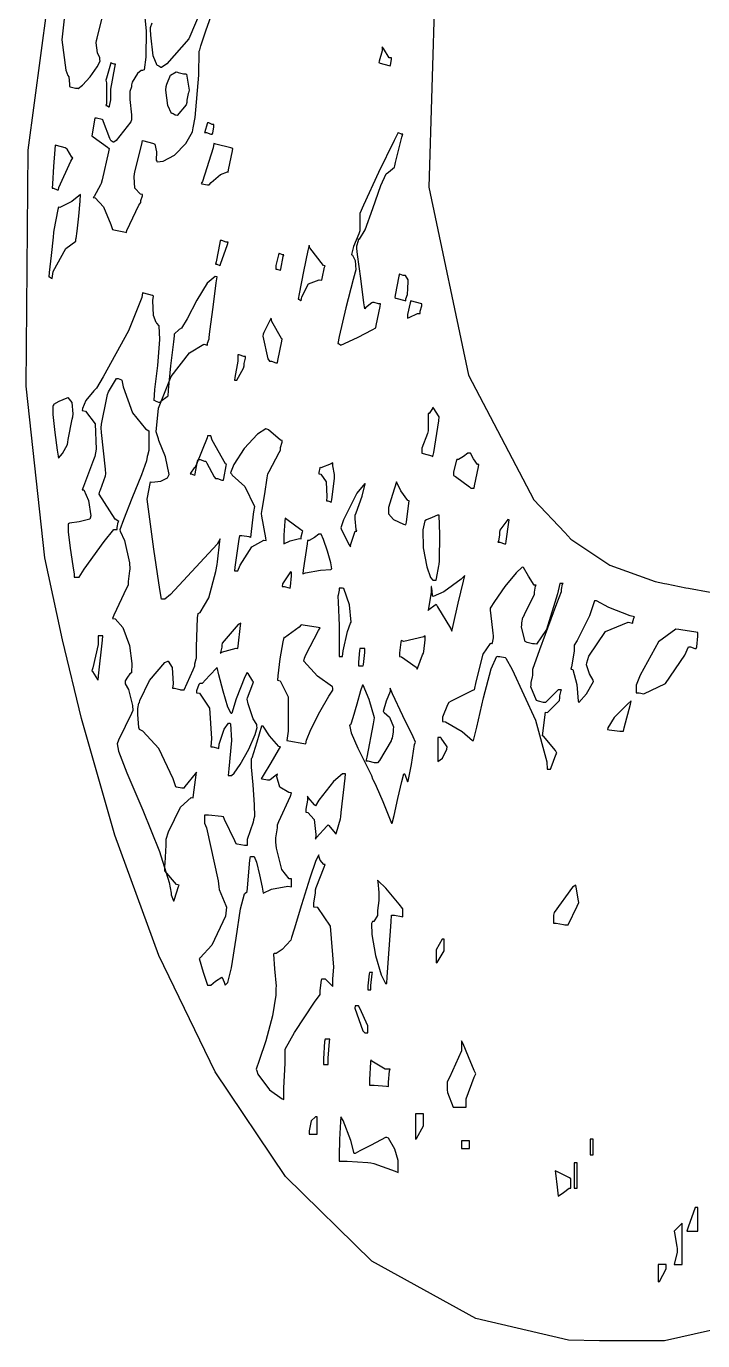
# Model space of a CAD drawing. Extents: x 46 to 308, y 59 to 295.
# Drawn here: x 73.44 to 88.48, y 170.15 to 199.35 of the extents above; entities that cross this region are included whole.
import ezdxf

# ---------------------------------------------------------------- set-up
doc = ezdxf.new("R2010")
doc.units = 0
doc.header["$MEASUREMENT"] = 0

msp = doc.modelspace()

# ---------------------------------------------------------------- linework, layer by layer
at = {"color": 7}
for points in [[(89.3092, 170.523), (87.6268, 170.145), (87.0659, 170.145), (86.8454, 170.145), (86.3494, 170.145), (86.184, 170.145), (85.495, 170.155), (83.4362, 170.635), (81.1237, 171.912), (79.2028, 173.797), (77.6372, 176.12), (76.3859, 178.707), (75.4077, 181.381), (74.6661, 183.972), (74.2446, 185.718), (74.1193, 186.303), (73.8505, 187.544), (73.4399, 191.354), (73.484, 196.599), (74.1881, 201.865)], [(82.5253, 200.201), (82.386, 195.779), (83.2735, 191.601), (84.7203, 188.832), (85.4082, 188.101), (85.5486, 187.952), (86.4126, 187.379), (87.4173, 187.016), (87.6293, 186.972), (87.6819, 186.964), (88.1048, 186.876), (88.1585, 186.866), (88.6411, 186.778), (90.1802, 186.993), (92.2115, 188.054), (94.2358, 189.968), (95.782, 191.954), (96.2381, 192.653), (96.5369, 193.111), (98.7683, 197.916), (98.9182, 198.402), (98.9528, 198.508), (99.0946, 198.95), (99.2353, 199.391)], [(74.3218, 199.849), (74.2336, 199.051), (74.3218, 198.377), (74.3659, 198.261), (74.3825, 198.227), (74.4001, 198.068), (74.4001, 198.015), (74.4001, 198.015), (74.4181, 198.006), (74.5367, 197.979), (74.5765, 197.979), (74.5917, 197.972), (74.6883, 198.045), (74.8633, 198.231), (75.0175, 198.451), (75.0796, 198.579), (75.0715, 198.614), (75.0715, 198.651), (75.0217, 198.76), (74.9914, 198.985), (75.0013, 199.037), (75.0175, 199.091), (75.1237, 199.541)], [(76.043, 199.836), (76.1023, 199.249), (76.0952, 198.664), (76.0582, 198.385), (76.0236, 198.367), (75.9947, 198.367), (75.9121, 198.301), (75.7936, 198.111), (75.777, 198.049), (75.777, 198.005), (75.741, 197.906), (75.741, 197.872), (75.741, 197.724), (75.777, 197.386), (75.777, 197.273), (75.7671, 197.229), (75.4408, 196.815), (75.3883, 196.78), (75.3703, 196.78), (75.3262, 196.806), (75.3181, 196.814), (75.3001, 196.858), (75.1582, 197.229), (75.1417, 197.273), (75.1237, 197.283), (75.0037, 197.309), (74.9653, 197.309), (74.9558, 197.274), (74.9032, 196.956), (74.8951, 196.92), (74.9293, 196.894), (75.2464, 196.665), (75.2821, 196.638), (75.2644, 196.559), (75.1237, 195.942), (75.1057, 195.862), (75.088, 195.828), (74.9473, 195.573), (74.9293, 195.545), (74.9734, 195.537), (75.154, 195.338), (75.3181, 194.946), (75.354, 194.84), (75.3883, 194.831), (75.6433, 194.779), (75.6708, 194.769), (75.6789, 194.813), (75.9435, 195.378), (75.9876, 195.439), (75.9876, 195.483), (76.0236, 195.582), (76.0236, 195.615), (75.9795, 195.625), (75.8553, 195.753), (75.8377, 196.004), (75.8472, 196.074), (75.8638, 196.146), (76.0056, 196.736), (76.0236, 196.814), (76.0497, 196.806), (76.2427, 196.754), (76.2702, 196.744), (76.2963, 196.736), (76.3323, 196.565), (76.3309, 196.374), (76.3404, 196.357), (76.3517, 196.34), (76.4826, 196.354), (76.7334, 196.489), (76.9895, 196.744), (77.1331, 197.005), (77.1521, 197.097), (77.1962, 197.327), (77.2749, 198.267), (77.2844, 198.8), (77.2943, 198.826), (77.3204, 198.914), (77.4347, 199.249), (77.549, 199.584)], [(77.3465, 199.77), (77.0502, 199.073), (76.5609, 198.518), (76.4466, 198.438), (76.4286, 198.438), (76.3845, 198.465), (76.3764, 198.473), (76.3489, 198.483), (76.2607, 198.694), (76.2081, 199.151), (76.2, 199.283), (76.2, 199.328), (76.236, 199.427)]]:
    msp.add_lwpolyline(points, dxfattribs=at)
for points in [[(81.2793, 198.544), (81.3058, 198.535), (81.4998, 198.483), (81.5277, 198.473), (81.5358, 198.491), (81.5619, 198.611), (81.5619, 198.65), (81.5082, 198.65), (81.3774, 198.862), (81.3513, 198.896), (81.3513, 198.808), (81.2878, 198.579), (81.2793, 198.544)], [(75.2119, 197.592), (75.2285, 197.592), (75.2725, 197.565), (75.2821, 197.556), (75.2905, 197.574), (75.3181, 197.72), (75.3181, 197.768), (75.3181, 197.954), (75.4063, 198.438), (75.4242, 198.508), (75.3967, 198.508), (75.3262, 198.535), (75.3181, 198.544), (75.3085, 198.509), (75.2203, 198.199), (75.2119, 198.155), (75.2203, 198.094), (75.2203, 197.627), (75.2119, 197.592)], [(76.5528, 198.015), (76.5609, 198.068), (76.6491, 198.267), (76.7719, 198.341), (76.7994, 198.331), (76.816, 198.323), (76.9359, 198.297), (76.9758, 198.297), (77.0019, 198.289), (77.064, 197.934), (77.046, 197.872), (77.0364, 197.856), (77.0117, 197.711), (77.0117, 197.662), (76.9938, 197.609), (76.7913, 197.371), (76.7652, 197.379), (76.7472, 197.379), (76.7016, 197.407), (76.6932, 197.415), (76.6657, 197.415), (76.5831, 197.595), (76.5433, 197.936), (76.5528, 198.015)], [(77.3987, 196.99), (77.4428, 196.99), (77.5423, 196.956), (77.5751, 196.956), (77.5836, 196.974), (77.6111, 197.119), (77.6111, 197.167), (77.5751, 197.167), (77.4968, 197.203), (77.4707, 197.203), (77.4608, 197.186), (77.4072, 197.008), (77.3987, 196.99)], [(80.6799, 194.274), (80.6884, 194.266), (80.7544, 194.148), (80.7681, 193.941), (80.7501, 193.887), (80.706, 193.729), (80.5423, 193.094), (80.3973, 192.458), (80.3631, 192.3), (80.3797, 192.3), (80.4238, 192.273), (80.4333, 192.264), (80.512, 192.3), (80.8207, 192.446), (81.1294, 192.609), (81.2091, 192.653), (81.2176, 192.706), (81.3058, 193.129), (81.3153, 193.182), (81.2712, 193.182), (81.172, 193.216), (81.1389, 193.216), (81.1209, 193.208), (80.9791, 193.094), (80.9625, 193.076), (80.9445, 193.208), (80.8743, 193.747), (80.8027, 194.284), (80.7861, 194.417), (80.7861, 194.47), (80.8221, 194.589), (80.8221, 194.627), (80.8482, 194.623), (80.9706, 194.826), (81.1431, 195.302), (81.3223, 195.814), (81.438, 196.074), (81.4917, 196.108), (81.4917, 196.108), (81.6225, 196.225), (81.6321, 196.251), (81.6501, 196.322), (81.7908, 196.886), (81.8085, 196.956), (81.7824, 196.956), (81.7122, 196.982), (81.704, 196.99), (81.6158, 196.814), (81.2669, 196.105), (80.935, 195.378), (80.8563, 195.192), (80.8563, 195.096), (80.8563, 194.877), (80.8563, 194.804), (80.8288, 194.743), (80.7145, 194.461), (80.6704, 194.284), (80.6799, 194.274)], [(74.0131, 195.756), (74.0473, 195.756), (74.126, 195.721), (74.1535, 195.721), (74.162, 195.766), (74.428, 196.357), (74.4721, 196.427), (74.4541, 196.445), (74.3465, 196.621), (74.3299, 196.638), (74.3024, 196.648), (74.1094, 196.701), (74.0833, 196.71), (74.0738, 196.613), (74.0473, 196.233), (74.0212, 195.854), (74.0131, 195.756)], [(77.3285, 195.862), (77.3451, 195.854), (77.4651, 195.828), (77.5049, 195.828), (77.549, 195.881), (77.7558, 196.062), (77.9103, 196.118), (77.9279, 196.108), (77.9364, 196.162), (78.0246, 196.585), (78.0341, 196.638), (77.99, 196.648), (77.6552, 196.736), (77.6111, 196.744), (77.5931, 196.648), (77.3546, 195.906), (77.3285, 195.862)], [(73.9429, 193.781), (73.9592, 193.781), (74.0033, 193.755), (74.0131, 193.745), (74.0392, 193.905), (74.3162, 194.412), (74.5423, 194.574), (74.5423, 194.627), (74.5504, 194.637), (74.5726, 194.797), (74.6069, 195.136), (74.6358, 195.466), (74.6485, 195.615), (74.6485, 195.615), (74.6485, 195.615), (74.4541, 195.462), (74.1881, 195.325), (74.1535, 195.333), (74.144, 195.281), (74.0558, 194.823), (74.0473, 194.769), (74.0378, 194.663), (73.9951, 194.262), (73.951, 193.879), (73.9429, 193.781)], [(77.6471, 194.064), (77.6732, 194.064), (77.742, 194.037), (77.7515, 194.028), (77.76, 194.064), (77.9103, 194.505), (77.9279, 194.557), (77.8838, 194.557), (77.7847, 194.593), (77.7515, 194.593), (77.742, 194.54), (77.6633, 194.117), (77.6471, 194.064)], [(78.9862, 193.958), (79.0127, 193.958), (79.0829, 193.931), (79.0924, 193.922), (79.1009, 193.958), (79.1531, 194.24), (79.1626, 194.274), (79.1365, 194.274), (79.0663, 194.302), (79.0582, 194.31), (79.0483, 194.276), (78.9862, 194.037), (78.9862, 193.958)], [(79.4812, 193.286), (79.4978, 193.286), (79.5419, 193.262), (79.5514, 193.252), (79.568, 193.34), (79.714, 193.627), (79.9483, 193.721), (80.0104, 193.711), (80.0185, 193.747), (80.071, 194.002), (80.0806, 194.028), (80.0446, 194.037), (79.7444, 194.426), (79.7278, 194.487), (79.7003, 194.372), (79.6036, 193.901), (79.5073, 193.41), (79.4812, 193.286)], [(74.6827, 190.817), (74.7529, 190.801), (74.9695, 190.518), (74.9914, 189.954), (74.9653, 189.794), (74.9378, 189.716), (74.7088, 189.125), (74.6827, 189.053), (74.7173, 189.053), (74.8235, 188.816), (74.8757, 188.473), (74.8591, 188.419), (74.8496, 188.401), (74.6167, 188.339), (74.4001, 188.313), (74.4001, 188.313), (74.374, 188.297), (74.3712, 188.122), (74.4142, 187.754), (74.4746, 187.365), (74.5063, 187.176), (74.5063, 187.113), (74.5324, 187.113), (74.5917, 187.113), (74.6125, 187.113), (74.7268, 187.289), (75.1678, 187.906), (75.3854, 188.171), (75.4585, 188.171), (75.4585, 188.215), (75.4849, 188.331), (75.4944, 188.347), (75.4144, 188.401), (75.0616, 188.958), (75.0715, 189.019), (75.088, 189.054), (75.2023, 189.362), (75.2119, 189.406), (75.2023, 189.512), (75.1582, 189.919), (75.1141, 190.325), (75.1057, 190.43), (75.1141, 190.51), (75.2299, 191.099), (75.2479, 191.17), (75.2644, 191.232), (75.4489, 191.528), (75.4585, 191.522), (75.4849, 191.522), (75.5551, 191.498), (75.5646, 191.488), (75.5908, 191.339), (75.7975, 190.766), (76.0938, 190.404), (76.164, 190.36), (76.164, 190.263), (76.164, 190.044), (76.164, 189.971), (76.164, 189.927), (76.1379, 189.812), (76.1298, 189.794), (76.1118, 189.698), (76.0003, 189.387), (75.7894, 188.86), (75.5978, 188.386), (75.5206, 188.164), (75.5304, 188.137), (75.5304, 188.137), (75.6225, 187.926), (75.7315, 187.431), (75.741, 187.289), (75.7315, 187.255), (75.7068, 187.016), (75.7068, 186.936), (75.6708, 186.866), (75.3883, 186.268), (75.354, 186.196), (75.4186, 186.184), (75.5826, 185.99), (75.7329, 185.593), (75.7894, 185.19), (75.7756, 184.988), (75.741, 184.962), (75.741, 184.962), (75.6874, 184.887), (75.6348, 184.811), (75.6348, 184.785), (75.6348, 184.743), (75.7093, 184.613), (75.8017, 184.256), (75.8112, 184.15), (75.7756, 184.08), (75.6348, 183.793), (75.493, 183.489), (75.4585, 183.408), (75.4916, 183.243), (75.6751, 182.762), (76.0317, 181.937), (76.4011, 181.018), (76.6177, 180.329), (76.659, 180.093), (76.659, 180.049), (76.7112, 179.917), (76.7292, 179.917), (76.7373, 179.953), (76.8255, 180.235), (76.8354, 180.269), (76.7814, 180.279), (76.5168, 180.589), (76.5168, 180.692), (76.5253, 180.755), (76.5528, 181.158), (76.5528, 181.292), (76.605, 181.452), (76.8657, 182.003), (77.1081, 182.219), (77.1521, 182.21), (77.1606, 182.272), (77.2128, 182.722), (77.2223, 182.775), (77.1962, 182.74), (76.9676, 182.458), (76.9415, 182.422), (76.8974, 182.422), (76.7814, 182.448), (76.7652, 182.456), (76.7031, 182.633), (76.3845, 183.304), (76.0317, 183.692), (75.9534, 183.727), (75.9435, 183.771), (75.9174, 184.056), (75.9174, 184.15), (75.9174, 184.194), (75.9435, 184.31), (75.9534, 184.326), (75.9615, 184.37), (76.1781, 184.813), (76.5168, 185.218), (76.5888, 185.244), (76.5926, 185.247), (76.6794, 185.104), (76.7016, 184.741), (76.6932, 184.643), (76.7373, 184.643), (76.8519, 184.618), (76.8696, 184.609), (76.9482, 184.609), (77.1521, 185.05), (77.1881, 185.138), (77.1881, 185.182), (77.2128, 185.298), (77.2223, 185.315), (77.2223, 185.563), (77.2488, 186.206), (77.2583, 186.303), (77.3024, 186.329), (77.4954, 186.651), (77.6538, 187.237), (77.6813, 187.395), (77.6898, 187.449), (77.742, 187.908), (77.7515, 187.96), (77.6813, 187.846), (76.6491, 186.726), (76.5168, 186.619), (76.4992, 186.619), (76.4589, 186.619), (76.4466, 186.619), (76.411, 186.84), (76.2744, 187.731), (76.1559, 188.622), (76.1298, 188.842), (76.1379, 188.878), (76.1905, 189.195), (76.2, 189.229), (76.2346, 189.221), (76.4328, 189.243), (76.5789, 189.319), (76.5888, 189.335), (76.6149, 189.389), (76.5348, 189.786), (76.3845, 190.149), (76.3764, 190.183), (76.3281, 190.339), (76.3778, 190.865), (76.659, 191.568), (77.071, 192.098), (77.385, 192.285), (77.4707, 192.264), (77.4707, 192.308), (77.5049, 192.407), (77.5049, 192.44), (77.5215, 192.573), (77.5931, 193.111), (77.6633, 193.649), (77.6813, 193.781), (77.6372, 193.792), (77.4594, 193.645), (77.2308, 193.266), (77.016, 192.854), (76.8876, 192.644), (76.8354, 192.617), (76.8354, 192.617), (76.7292, 192.512), (76.7292, 192.476), (76.7112, 192.344), (76.6452, 191.806), (76.5969, 191.268), (76.5888, 191.135), (76.5708, 191.119), (76.4286, 191.011), (76.4124, 190.993), (76.3845, 190.993), (76.3143, 191.021), (76.3062, 191.029), (76.284, 191.036), (76.2963, 191.28), (76.3626, 191.815), (76.4095, 192.389), (76.393, 192.697), (76.3404, 192.757), (76.3309, 192.767), (76.2663, 192.925), (76.2522, 193.262), (76.2702, 193.358), (76.2427, 193.368), (76.0497, 193.42), (76.0236, 193.428), (76.0056, 193.324), (75.7107, 192.582), (75.1498, 191.56), (75.0013, 191.312), (74.9392, 191.251), (74.7614, 191.039), (74.6912, 190.861), (74.6827, 190.817)], [(81.6321, 193.322), (81.6585, 193.314), (81.8526, 193.262), (81.8804, 193.252), (81.8804, 193.296), (81.9146, 193.395), (81.9146, 193.428), (81.9231, 193.49), (81.9326, 193.715), (81.8667, 193.815), (81.8444, 193.815), (81.8169, 193.815), (81.7467, 193.843), (81.7383, 193.851), (81.7203, 193.799), (81.6405, 193.376), (81.6321, 193.322)], [(81.9146, 192.863), (81.9492, 192.881), (82.1351, 192.969), (82.1972, 192.969), (82.1972, 193.023), (82.2332, 193.143), (82.2332, 193.182), (82.2053, 193.191), (82.0113, 193.244), (81.9848, 193.252), (81.9753, 193.208), (81.9146, 192.95), (81.9146, 192.863)], [(78.8458, 191.911), (78.8899, 191.911), (78.9891, 191.875), (79.0222, 191.875), (79.0303, 191.929), (79.1185, 192.352), (79.1284, 192.404), (79.1104, 192.414), (78.898, 192.793), (78.8818, 192.863), (78.8638, 192.829), (78.7217, 192.546), (78.7054, 192.51), (78.6956, 192.466), (78.8098, 191.965), (78.8458, 191.911)], [(78.0701, 191.488), (78.1223, 191.488), (78.2712, 191.753), (78.2807, 191.805), (78.2807, 191.859), (78.3167, 191.978), (78.3167, 192.017), (78.2726, 192.017), (78.1734, 192.052), (78.1403, 192.052), (78.1403, 191.911), (78.0782, 191.55), (78.0701, 191.488)], [(74.1535, 189.758), (74.1535, 189.758), (74.246, 189.857), (74.356, 190.059), (74.3659, 190.111), (74.374, 190.173), (74.4622, 190.624), (74.4721, 190.676), (74.4802, 190.738), (74.4583, 190.995), (74.3726, 191.104), (74.3659, 191.099), (74.3384, 191.091), (74.1659, 191.013), (74.0473, 190.947), (74.0473, 190.923), (74.0297, 190.915), (74.0336, 190.728), (74.0738, 190.329), (74.126, 189.936), (74.1535, 189.758), (74.1535, 189.758)], [(82.2332, 189.865), (82.2593, 189.857), (82.4523, 189.804), (82.4798, 189.794), (82.4964, 189.883), (82.6107, 190.588), (82.6202, 190.676), (82.6022, 190.694), (82.4964, 190.862), (82.4798, 190.889), (82.4699, 190.862), (82.3969, 190.747), (82.3736, 190.747), (82.3736, 190.65), (82.3736, 190.433), (82.3736, 190.36), (82.3556, 190.307), (82.2332, 189.976), (82.2332, 189.865)], [(77.0819, 189.406), (77.1081, 189.406), (77.1783, 189.381), (77.1881, 189.371), (77.1962, 189.407), (77.2488, 189.69), (77.2583, 189.724), (77.3024, 189.724), (77.4016, 189.688), (77.4347, 189.688), (77.4513, 189.644), (77.6192, 189.337), (77.6471, 189.301), (77.6912, 189.301), (77.7903, 189.265), (77.8235, 189.265), (77.8316, 189.301), (77.8838, 189.583), (77.8937, 189.618), (77.8662, 189.628), (77.5751, 190.157), (77.5409, 190.253), (77.5229, 190.253), (77.4831, 190.253), (77.4707, 190.253), (77.4608, 190.209), (77.2223, 189.619), (77.1881, 189.548), (77.1701, 189.539), (77.0901, 189.424), (77.0819, 189.406)], [(77.9999, 189.406), (78.0161, 189.38), (78.2987, 189.129), (78.5096, 188.684), (78.4931, 188.56), (78.4835, 188.508), (78.431, 188.057), (78.4229, 187.995), (78.3953, 188.004), (78.2299, 188.031), (78.1763, 188.031), (78.1664, 187.952), (78.0782, 187.335), (78.0701, 187.255), (78.0867, 187.255), (78.1265, 187.255), (78.1403, 187.255), (78.1925, 187.379), (78.4571, 187.788), (78.7217, 187.934), (78.7756, 187.924), (78.7658, 187.986), (78.6776, 188.463), (78.6694, 188.524), (78.686, 188.612), (78.7396, 188.965), (78.7922, 189.317), (78.8098, 189.406), (78.8363, 189.46), (79.0649, 189.883), (79.0924, 189.935), (79.0924, 189.989), (79.1284, 190.109), (79.1284, 190.147), (79.0924, 190.157), (78.8278, 190.386), (78.8098, 190.394), (78.7658, 190.409), (78.5784, 190.285), (78.2849, 189.967), (78.0507, 189.615), (77.9791, 189.426), (77.9999, 189.406)], [(82.9388, 189.371), (82.9829, 189.345), (83.2901, 189.116), (83.3258, 189.089), (83.3423, 189.089), (83.3822, 189.089), (83.396, 189.089), (83.4044, 189.143), (83.4926, 189.566), (83.5021, 189.618), (83.4718, 189.618), (83.3822, 189.742), (83.3134, 189.865), (83.2915, 189.865), (83.2584, 189.865), (83.1617, 189.794), (83.046, 189.724), (83.009, 189.724), (82.9991, 189.68), (82.9388, 189.449), (82.9388, 189.371)], [(79.9402, 189.406), (79.9842, 189.398), (80.1067, 189.227), (80.1247, 188.895), (80.1165, 188.806), (80.1426, 188.806), (80.2114, 188.782), (80.221, 188.772), (80.2294, 188.826), (80.2831, 189.249), (80.2929, 189.301), (80.2929, 189.389), (80.2569, 189.588), (80.2569, 189.654), (80.221, 189.628), (79.991, 189.539), (79.9744, 189.548), (79.9648, 189.539), (79.9402, 189.44), (79.9402, 189.406)], [(80.4333, 188.207), (80.4499, 188.163), (80.6178, 187.828), (80.6457, 187.784), (80.6538, 187.846), (80.753, 188.137), (80.7861, 188.137), (80.7766, 188.172), (80.7501, 188.411), (80.7501, 188.49), (80.7766, 188.543), (80.9089, 188.908), (80.9706, 189.187), (80.9625, 189.195), (80.9625, 189.195), (80.7903, 188.979), (80.494, 188.383), (80.4333, 188.207)], [(81.4917, 188.56), (81.4917, 188.518), (81.606, 188.393), (81.8265, 188.287), (81.8804, 188.277), (81.8885, 188.331), (81.9408, 188.754), (81.9506, 188.806), (81.9231, 188.816), (81.7686, 189.032), (81.6681, 189.229), (81.6681, 189.229), (81.6681, 189.229), (81.5799, 188.948), (81.4917, 188.657), (81.4917, 188.56)], [(79.1626, 187.854), (79.1626, 187.854), (79.3034, 187.92), (79.5154, 187.97), (79.5514, 187.96), (79.5514, 188.004), (79.5775, 188.12), (79.5874, 188.137), (79.5433, 188.164), (79.2332, 188.393), (79.1986, 188.419), (79.1891, 188.357), (79.1669, 188.044), (79.1626, 187.854), (79.1626, 187.854)], [(82.4798, 187.042), (82.4964, 187.042), (82.5362, 187.042), (82.55, 187.042), (82.5581, 187.078), (82.6107, 187.361), (82.6202, 187.395), (82.6287, 187.475), (82.6325, 188.062), (82.6202, 188.49), (82.6202, 188.49), (82.5817, 188.49), (82.466, 188.437), (82.3376, 188.383), (82.3376, 188.383), (82.2978, 188.36), (82.2551, 188.164), (82.2621, 187.766), (82.3419, 187.342), (82.4272, 187.103), (82.4798, 187.042)], [(83.9251, 187.89), (83.9692, 187.89), (84.0687, 187.854), (84.1015, 187.854), (84.11, 187.908), (84.1636, 188.331), (84.1735, 188.383), (84.147, 188.393), (83.9692, 188.155), (83.9611, 188.101), (83.9611, 188.049), (83.9336, 187.908), (83.9251, 187.89)], [(79.5874, 187.185), (79.6477, 187.211), (79.9828, 187.264), (80.2114, 187.281), (80.221, 187.289), (80.2294, 187.299), (80.2072, 187.427), (80.137, 187.692), (80.0474, 187.95), (79.9924, 188.067), (79.9744, 188.067), (79.9412, 188.067), (79.8463, 187.996), (79.7306, 187.924), (79.6918, 187.924), (79.6823, 187.854), (79.5955, 187.264), (79.5874, 187.185)], [(79.1284, 186.902), (79.1725, 186.902), (79.2868, 186.876), (79.3048, 186.866), (79.3129, 186.902), (79.339, 187.14), (79.339, 187.219), (79.3157, 187.227), (79.1365, 186.964), (79.1284, 186.902)], [(82.6904, 183.903), (82.761, 183.895), (83.1314, 183.679), (83.3617, 183.48), (83.3617, 183.48), (83.3836, 183.48), (83.4542, 183.778), (83.6027, 184.428), (83.7724, 185.073), (83.9018, 185.354), (83.9251, 185.349), (83.9692, 185.349), (84.0839, 185.324), (84.1015, 185.315), (84.2423, 185.059), (84.7591, 183.935), (85.0099, 183.005), (85.0194, 182.845), (85.036, 182.845), (85.0759, 182.845), (85.0896, 182.845), (85.1062, 182.881), (85.2138, 183.163), (85.2318, 183.198), (85.2039, 183.26), (84.9394, 183.577), (84.9133, 183.585), (84.9217, 183.639), (84.9739, 184.062), (84.9835, 184.114), (85.0276, 184.106), (85.2921, 184.372), (85.302, 184.433), (85.302, 184.477), (85.3267, 184.592), (85.3362, 184.609), (85.3186, 184.609), (85.2784, 184.609), (85.266, 184.609), (85.2385, 184.583), (85.0099, 184.354), (84.9835, 184.326), (84.9394, 184.326), (84.8251, 184.354), (84.8071, 184.362), (84.781, 184.372), (84.6571, 184.671), (84.6667, 184.715), (84.6667, 184.769), (84.6928, 184.9), (84.7027, 184.926), (84.7027, 185.07), (84.8596, 185.505), (85.2304, 186.523), (85.3362, 186.796), (85.3362, 186.84), (85.3627, 186.956), (85.3722, 186.972), (85.3542, 186.972), (85.3144, 186.972), (85.302, 186.972), (85.248, 186.744), (85.0057, 185.946), (84.781, 185.623), (84.7369, 185.631), (84.6928, 185.631), (84.5771, 185.659), (84.5605, 185.667), (84.533, 185.685), (84.4448, 186.002), (84.4543, 186.054), (84.4543, 186.098), (84.4808, 186.214), (84.4903, 186.231), (84.5164, 186.285), (84.7094, 186.673), (84.7369, 186.726), (84.7369, 186.779), (84.763, 186.91), (84.7729, 186.936), (84.7302, 186.936), (84.6046, 187.131), (84.4903, 187.325), (84.4903, 187.325), (84.4628, 187.335), (84.3291, 187.206), (84.0796, 186.903), (83.8496, 186.573), (83.7487, 186.424), (83.7487, 186.373), (83.7572, 186.32), (83.8108, 185.87), (83.8207, 185.808), (83.8207, 185.764), (83.7928, 185.649), (83.7847, 185.631), (83.753, 185.64), (83.5903, 185.398), (83.4305, 184.785), (83.396, 184.609), (83.3423, 184.583), (82.8848, 184.354), (82.8326, 184.326), (82.8051, 184.274), (82.6904, 183.997), (82.6904, 183.903)], [(82.3736, 186.373), (82.3902, 186.391), (82.532, 186.497), (82.55, 186.513), (82.5846, 186.453), (82.8668, 185.976), (82.9028, 185.914), (82.9289, 186.038), (83.0432, 186.531), (83.1578, 187.026), (83.1854, 187.149), (83.1053, 187.07), (82.725, 186.788), (82.4879, 186.682), (82.4798, 186.69), (82.4699, 186.7), (82.4618, 186.81), (82.448, 186.902), (82.4438, 186.902), (82.4438, 186.77), (82.3817, 186.426), (82.3736, 186.373)], [(80.3973, 185.349), (80.4153, 185.349), (80.4556, 185.349), (80.4693, 185.349), (80.4855, 185.473), (80.5836, 185.906), (80.6457, 186.09), (80.6457, 186.09), (80.6619, 186.108), (80.6221, 186.493), (80.4954, 186.858), (80.4693, 186.866), (80.4513, 186.866), (80.4101, 186.866), (80.3973, 186.866), (80.3973, 186.822), (80.3712, 186.708), (80.3631, 186.69), (80.3712, 186.557), (80.3921, 186.034), (80.3973, 185.521), (80.3973, 185.349)], [(85.5486, 185.068), (85.5927, 185.059), (85.6753, 184.725), (85.707, 184.354), (85.725, 184.326), (85.725, 184.326), (85.8957, 184.521), (86.0503, 184.793), (86.0418, 184.82), (86.0418, 184.82), (85.9578, 184.962), (85.8919, 185.164), (85.9014, 185.208), (85.9455, 185.359), (86.3191, 185.902), (86.8179, 186.108), (86.9237, 186.09), (86.9237, 186.126), (86.9502, 186.223), (86.9597, 186.231), (86.862, 186.249), (86.3907, 186.435), (86.1138, 186.583), (86.1138, 186.583), (86.0735, 186.583), (85.9578, 186.25), (85.689, 185.703), (85.6188, 185.597), (85.6188, 185.465), (85.5567, 185.122), (85.5486, 185.068)], [(77.7515, 185.421), (77.778, 185.447), (78.1043, 185.535), (78.1403, 185.525), (78.1484, 185.579), (78.201, 186.038), (78.2105, 186.09), (78.1484, 186.056), (77.7956, 185.641), (77.7875, 185.597), (77.7875, 185.553), (77.76, 185.438), (77.7515, 185.421)], [(79.0222, 184.82), (79.0829, 184.811), (79.2593, 184.454), (79.2607, 183.692), (79.2346, 183.48), (79.2787, 183.472), (79.6135, 183.418), (79.6576, 183.408), (79.6657, 183.489), (79.7648, 183.727), (79.9691, 184.12), (80.1673, 184.466), (80.2569, 184.599), (80.2569, 184.643), (80.2474, 184.671), (79.9123, 184.913), (79.6121, 185.244), (79.6216, 185.315), (79.6562, 185.386), (79.9387, 185.923), (79.9744, 185.984), (79.9303, 185.994), (79.5955, 186.046), (79.5514, 186.054), (79.5073, 186.002), (79.1806, 185.765), (79.1626, 185.773), (79.145, 185.677), (79.0787, 185.297), (79.0303, 184.918), (79.0222, 184.82)], [(74.8951, 185.032), (74.9117, 185.015), (75.026, 184.838), (75.0355, 184.82), (75.044, 184.918), (75.1321, 185.711), (75.1417, 185.808), (75.1141, 185.808), (75.0549, 185.808), (75.0355, 185.808), (75.0355, 185.615), (74.9212, 185.094), (74.8951, 185.032)], [(81.7383, 185.349), (81.7824, 185.341), (82.109, 185.112), (82.127, 185.068), (82.1436, 185.104), (82.2494, 185.386), (82.2674, 185.421), (82.2759, 185.456), (82.3034, 185.721), (82.3034, 185.808), (82.2759, 185.782), (81.8349, 185.685), (81.7742, 185.702), (81.7644, 185.667), (81.7383, 185.429), (81.7383, 185.349)], [(86.9957, 184.539), (87.0119, 184.539), (87.0521, 184.539), (87.0659, 184.539), (87.1707, 184.521), (87.6515, 184.745), (88.0787, 185.377), (88.1585, 185.561), (88.2026, 185.561), (88.302, 185.525), (88.3348, 185.525), (88.3433, 185.561), (88.3708, 185.8), (88.3708, 185.878), (88.3267, 185.888), (87.9919, 185.941), (87.9479, 185.95), (87.8762, 185.959), (87.497, 185.677), (87.0839, 184.936), (86.9957, 184.715), (86.9957, 184.671), (86.9957, 184.572), (86.9957, 184.539)], [(80.8221, 185.138), (80.8482, 185.138), (80.9061, 185.138), (80.9265, 185.138), (80.935, 185.174), (80.9625, 185.438), (80.9625, 185.525), (80.935, 185.525), (80.8757, 185.525), (80.8563, 185.525), (80.8468, 185.481), (80.8221, 185.225), (80.8221, 185.138)], [(77.2223, 184.539), (77.2929, 184.53), (77.5134, 184.204), (77.5575, 183.525), (77.5409, 183.338), (77.585, 183.338), (77.6993, 183.314), (77.7173, 183.304), (77.7254, 183.402), (77.8397, 183.731), (77.9321, 183.867), (77.9639, 183.867), (77.9805, 183.851), (77.9985, 183.484), (77.9459, 182.853), (77.9279, 182.703), (77.9459, 182.703), (77.9861, 182.703), (77.9999, 182.703), (78.0577, 182.754), (78.1967, 182.95), (78.3869, 183.29), (78.5248, 183.613), (78.5717, 183.771), (78.5633, 183.797), (78.5633, 183.84), (78.4835, 183.965), (78.3689, 184.3), (78.3527, 184.397), (78.3608, 184.433), (78.4751, 184.741), (78.4931, 184.785), (78.4751, 184.803), (78.3689, 184.97), (78.3527, 184.996), (78.2987, 184.9), (78.1085, 184.406), (78.008, 184.089), (77.9999, 184.08), (77.997, 184.08), (77.9184, 184.224), (77.8136, 184.579), (77.7201, 184.938), (77.6813, 185.102), (77.6813, 185.102), (77.6813, 185.102), (77.5134, 184.926), (77.3479, 184.749), (77.2943, 184.749), (77.2763, 184.723), (77.2223, 184.585), (77.2223, 184.539)], [(81.5619, 181.645), (81.5742, 181.645), (81.6158, 181.817), (81.7026, 182.192), (81.7894, 182.568), (81.8307, 182.739), (81.8444, 182.739), (81.8526, 182.731), (81.9146, 182.563), (81.9146, 182.563), (81.9312, 182.581), (82.0028, 182.951), (82.073, 183.392), (82.091, 183.444), (82.0374, 183.56), (81.8085, 184.031), (81.5799, 184.521), (81.5277, 184.643), (81.5277, 184.572), (81.4433, 184.354), (81.376, 184.124), (81.3855, 184.114), (81.394, 184.106), (81.5178, 184.001), (81.606, 183.789), (81.5979, 183.727), (81.5979, 183.674), (81.5703, 183.533), (81.5619, 183.515), (81.5523, 183.471), (81.2892, 183.039), (81.2451, 182.985), (81.183, 182.985), (81.0436, 183.021), (80.9985, 183.021), (81.0147, 183.11), (81.1569, 183.849), (81.1749, 183.938), (81.183, 183.982), (81.063, 184.393), (80.9265, 184.715), (80.9265, 184.715), (80.9128, 184.715), (80.8729, 184.583), (80.7861, 184.288), (80.6979, 183.986), (80.6538, 183.843), (80.6457, 183.833), (80.6277, 183.822), (80.6619, 183.655), (80.8122, 183.312), (81.001, 182.93), (81.1114, 182.704), (81.1389, 182.633), (81.147, 182.625), (81.219, 182.465), (81.3636, 182.127), (81.4998, 181.795), (81.5619, 181.645), (81.5619, 181.645)], [(86.3604, 183.727), (86.3946, 183.719), (86.6331, 183.691), (86.7131, 183.691), (86.7297, 183.763), (86.8715, 184.292), (86.8895, 184.362), (86.8013, 184.292), (86.505, 183.992), (86.3685, 183.763), (86.3604, 183.727)], [(77.8937, 179.776), (77.8662, 179.582), (77.567, 178.934), (77.3024, 178.656), (77.2943, 178.646), (77.2844, 178.638), (77.3726, 178.335), (77.4718, 178.047), (77.5049, 178.047), (77.5395, 178.047), (77.6457, 178.135), (77.7875, 178.223), (77.7875, 178.223), (77.7956, 178.215), (77.8358, 178.11), (77.8577, 178.047), (77.8577, 178.047), (77.9184, 178.101), (78.0038, 178.433), (78.1043, 179.088), (78.2052, 179.745), (78.2906, 180.076), (78.3527, 180.129), (78.3608, 180.209), (78.413, 180.826), (78.4229, 180.905), (78.4394, 180.905), (78.4793, 180.905), (78.4931, 180.905), (78.5082, 180.905), (78.5551, 180.778), (78.6253, 180.499), (78.6818, 180.221), (78.7054, 180.093), (78.7054, 180.093), (78.7054, 180.093), (78.8899, 180.177), (79.2508, 180.243), (79.339, 180.233), (79.339, 180.278), (79.339, 180.377), (79.339, 180.41), (79.284, 180.41), (79.1228, 180.618), (79.0042, 181.089), (78.9862, 181.222), (78.9862, 181.32), (79.0222, 181.539), (79.0222, 181.61), (79.0568, 181.682), (79.3129, 182.246), (79.339, 182.316), (79.2773, 182.325), (79.0744, 182.448), (79.0127, 182.678), (79.0222, 182.739), (79.0042, 182.722), (78.8624, 182.608), (78.8458, 182.598), (78.8017, 182.598), (78.686, 182.625), (78.6694, 182.633), (78.7135, 182.704), (78.8804, 182.985), (79.0483, 183.268), (79.0924, 183.338), (79.0568, 183.348), (78.8458, 183.582), (78.7054, 183.797), (78.7054, 183.797), (78.6709, 183.797), (78.5675, 183.444), (78.4571, 183.092), (78.4571, 183.092), (78.4394, 183.075), (78.4419, 182.892), (78.4751, 182.498), (78.5068, 182.056), (78.5096, 181.796), (78.4931, 181.717), (78.4835, 181.664), (78.3527, 181.279), (78.3527, 181.151), (78.2906, 181.151), (78.1308, 181.179), (78.1043, 181.187), (78.0782, 181.249), (77.8496, 181.726), (77.8235, 181.787), (77.7794, 181.796), (77.494, 181.821), (77.3987, 181.821), (77.3987, 181.777), (77.3987, 181.678), (77.3987, 181.645), (77.4428, 181.54), (77.7074, 180.366), (77.7173, 180.233), (77.7254, 180.173), (77.8757, 179.812), (77.8937, 179.776)], [(82.586, 183.021), (82.5899, 183.017), (82.6904, 183.087), (82.7871, 183.286), (82.7966, 183.338), (82.7786, 183.366), (82.6643, 183.534), (82.6562, 183.551), (82.6382, 183.551), (82.5983, 183.551), (82.586, 183.551), (82.586, 183.468), (82.586, 183.22), (82.586, 183.071), (82.586, 183.021)], [(79.6576, 181.893), (79.7017, 181.884), (79.8421, 181.725), (79.8766, 181.39), (79.8682, 181.292), (79.8946, 181.328), (80.1232, 181.576), (80.1508, 181.61), (80.1673, 181.594), (80.3092, 181.425), (80.3271, 181.398), (80.3356, 181.434), (80.4238, 181.743), (80.4333, 181.787), (80.4414, 181.884), (80.5296, 182.643), (80.5395, 182.739), (80.4718, 182.739), (80.2693, 182.572), (79.9469, 182.158), (79.8682, 182.033), (79.8505, 182.051), (79.7098, 182.219), (79.6918, 182.246), (79.6918, 182.158), (79.6576, 181.959), (79.6576, 181.893)], [(78.5633, 176.142), (78.5894, 176.064), (78.8501, 175.719), (79.127, 175.516), (79.1626, 175.507), (79.1626, 175.755), (79.1986, 176.31), (79.1986, 176.495), (79.1986, 176.62), (79.4011, 176.994), (79.8505, 177.669), (79.9744, 177.836), (79.9744, 177.924), (80.0005, 178.154), (80.0104, 178.189), (80.0269, 178.189), (80.0668, 178.189), (80.0806, 178.189), (80.0971, 178.171), (80.239, 178.03), (80.2569, 178.012), (80.2569, 178.056), (80.2569, 178.156), (80.2569, 178.189), (80.2735, 178.445), (80.2033, 179.353), (79.9222, 179.768), (79.834, 179.776), (79.834, 179.874), (79.8682, 180.092), (79.8682, 180.163), (79.8862, 180.217), (80.0626, 180.668), (80.0806, 180.728), (80.053, 180.728), (79.9705, 180.822), (79.9402, 180.91), (79.9402, 180.939), (79.9402, 180.939), (79.8752, 180.812), (79.7444, 180.42), (79.5609, 179.83), (79.3944, 179.287), (79.339, 179.105), (79.3214, 179.044), (79.1312, 178.836), (78.9961, 178.752), (78.952, 178.752), (78.934, 178.736), (78.9563, 178.405), (78.9947, 178.02), (78.9862, 177.976), (78.9862, 177.825), (78.9146, 177.367), (78.7619, 176.808), (78.6144, 176.375), (78.5537, 176.178), (78.5633, 176.142)], [(81.4557, 178.083), (81.4641, 178.233), (81.5082, 178.842), (81.5523, 179.45), (81.5619, 179.6), (81.6225, 179.6), (81.7824, 179.573), (81.8085, 179.564), (81.8085, 179.608), (81.8085, 179.707), (81.8085, 179.74), (81.7287, 179.846), (81.4338, 180.203), (81.2617, 180.367), (81.2451, 180.376), (81.2532, 180.341), (81.2793, 180.103), (81.2793, 180.023), (81.2793, 179.926), (81.2451, 179.707), (81.2451, 179.634), (81.2451, 179.59), (81.165, 179.458), (81.1389, 179.458), (81.1114, 179.414), (81.1237, 179.17), (81.2038, 178.704), (81.3319, 178.273), (81.4243, 178.083), (81.4557, 178.083)], [(85.1598, 179.423), (85.2219, 179.423), (85.3803, 179.397), (85.4082, 179.388), (85.4865, 179.388), (85.689, 179.802), (85.725, 179.881), (85.7155, 179.917), (85.6629, 180.225), (85.6548, 180.269), (85.5832, 180.225), (85.1778, 179.662), (85.1598, 179.6), (85.1598, 179.556), (85.1598, 179.456), (85.1598, 179.423)], [(82.55, 178.542), (82.5761, 178.551), (82.7264, 178.809), (82.7264, 178.894), (82.7264, 178.938), (82.7264, 179.038), (82.7264, 179.071), (82.6823, 179.071), (82.55, 178.832), (82.55, 178.752), (82.55, 178.7), (82.55, 178.581), (82.55, 178.542)], [(81.0327, 177.94), (81.0493, 177.94), (81.0891, 177.94), (81.1029, 177.94), (81.1029, 178.038), (81.1294, 178.295), (81.1389, 178.329), (81.1209, 178.329), (81.081, 178.329), (81.0687, 178.329), (81.0588, 178.295), (81.0327, 178.03), (81.0327, 177.94)], [(80.9625, 176.988), (80.9791, 176.988), (81.0189, 176.988), (81.0327, 176.988), (81.0327, 177.139), (80.8563, 177.535), (80.8221, 177.588), (80.8041, 177.588), (80.7628, 177.588), (80.7501, 177.588), (80.7406, 177.535), (80.9184, 177.032), (80.9625, 176.988)], [(80.0446, 176.283), (80.071, 176.283), (80.1303, 176.283), (80.1508, 176.283), (80.1508, 176.425), (80.1769, 176.795), (80.1867, 176.848), (80.1592, 176.848), (80.1, 176.848), (80.0806, 176.848), (80.071, 176.795), (80.0446, 176.411), (80.0446, 176.283)], [(82.973, 175.331), (83.0337, 175.331), (83.173, 175.331), (83.2196, 175.331), (83.2196, 175.516), (83.396, 176.002), (83.4319, 176.072), (83.396, 176.152), (83.2735, 176.455), (83.1494, 176.742), (83.1152, 176.812), (83.1152, 176.583), (82.8492, 175.993), (82.7966, 175.896), (82.7966, 175.852), (82.7966, 175.752), (82.7966, 175.719), (82.8051, 175.657), (82.9303, 175.331), (82.973, 175.331)], [(81.0687, 175.824), (81.1735, 175.824), (81.4476, 175.799), (81.4917, 175.79), (81.4917, 175.887), (81.5178, 176.142), (81.5277, 176.177), (81.4215, 176.177), (81.1209, 176.354), (81.1029, 176.389), (81.0934, 176.337), (81.0687, 175.952), (81.0687, 175.824)], [(79.7278, 174.731), (79.7719, 174.731), (79.871, 174.731), (79.9042, 174.731), (79.9042, 174.829), (79.9042, 175.047), (79.9042, 175.118), (79.871, 175.118), (79.7761, 175.031), (79.7278, 174.807), (79.7278, 174.731)], [(80.3973, 174.132), (80.5737, 174.132), (81.0327, 174.105), (81.1029, 174.096), (81.165, 174.079), (81.6419, 173.911), (81.704, 173.883), (81.704, 173.928), (81.704, 174.027), (81.704, 174.06), (81.704, 174.146), (81.6321, 174.4), (81.4903, 174.643), (81.4557, 174.661), (81.4243, 174.661), (81.3304, 174.606), (81.0891, 174.485), (80.8549, 174.363), (80.7501, 174.308), (80.7501, 174.308), (80.7268, 174.308), (80.6581, 174.595), (80.4855, 175.04), (80.4333, 175.118), (80.4238, 175.014), (80.4016, 174.613), (80.3973, 174.253), (80.3973, 174.132)], [(82.091, 174.625), (82.1171, 174.635), (82.2674, 174.92), (82.2674, 175.014), (82.2674, 175.058), (82.2674, 175.157), (82.2674, 175.19), (82.2233, 175.19), (82.1242, 175.19), (82.091, 175.19), (82.091, 175.049), (82.091, 174.731), (82.091, 174.625)], [(83.1152, 174.413), (83.1592, 174.413), (83.2584, 174.413), (83.2915, 174.413), (83.2915, 174.457), (83.2915, 174.556), (83.2915, 174.589), (83.2474, 174.589), (83.148, 174.589), (83.1152, 174.589), (83.1152, 174.545), (83.1152, 174.446), (83.1152, 174.413)], [(85.9716, 174.272), (85.9882, 174.272), (86.028, 174.272), (86.0418, 174.272), (86.0418, 174.36), (86.0418, 174.559), (86.0418, 174.625), (86.0242, 174.625), (85.9839, 174.625), (85.9716, 174.625), (85.9716, 174.537), (85.9716, 174.339), (85.9716, 174.272)], [(85.6188, 173.531), (85.6354, 173.531), (85.6753, 173.531), (85.689, 173.531), (85.689, 173.673), (85.689, 173.991), (85.689, 174.096), (85.6714, 174.096), (85.6312, 174.096), (85.6188, 174.096), (85.6188, 173.955), (85.6188, 173.637), (85.6188, 173.531)], [(85.266, 173.354), (85.266, 173.354), (85.3803, 173.442), (85.5059, 173.531), (85.5486, 173.531), (85.5486, 173.585), (85.5486, 173.705), (85.5486, 173.743), (85.5126, 173.761), (85.2304, 173.903), (85.1958, 173.919), (85.2039, 173.867), (85.2442, 173.559), (85.266, 173.354), (85.266, 173.354)], [(88.1242, 172.579), (88.1849, 172.579), (88.3239, 172.579), (88.3708, 172.579), (88.3708, 172.711), (88.3708, 173.009), (88.3708, 173.108), (88.3087, 173.108), (88.1503, 172.667), (88.1242, 172.579)], [(87.8417, 171.839), (87.8858, 171.839), (87.9849, 171.839), (88.0181, 171.839), (88.0181, 172.069), (88.0181, 172.584), (88.0181, 172.755), (88.0001, 172.738), (87.8582, 172.597), (87.8417, 172.579), (87.8498, 172.544), (87.9023, 172.236), (87.9119, 172.192), (87.9119, 172.103), (87.8498, 171.874), (87.8417, 171.839)], [(87.4889, 171.45), (87.515, 171.46), (87.6653, 171.745), (87.6653, 171.839), (87.6212, 171.839), (87.522, 171.839), (87.4889, 171.839), (87.4889, 171.742), (87.4889, 171.523), (87.4889, 171.45)]]:
    msp.add_lwpolyline(points, close=True, dxfattribs=at)

doc.saveas('drawing.dxf')
